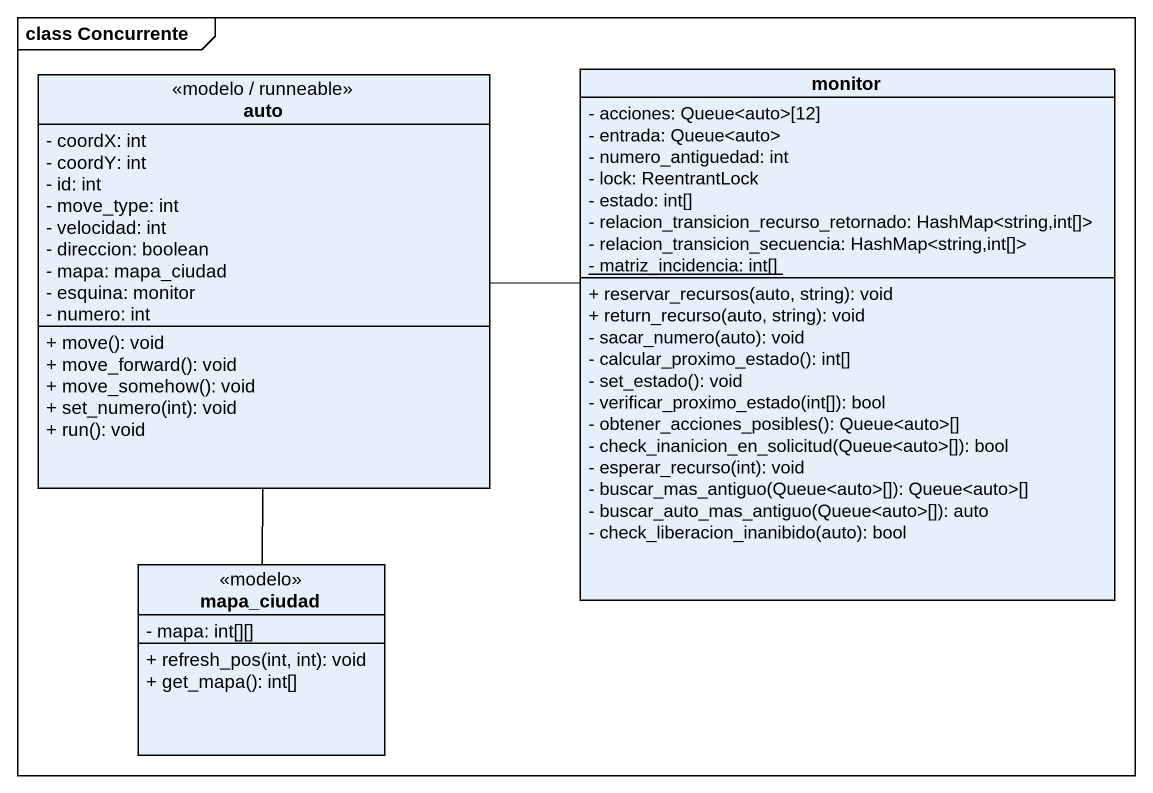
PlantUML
@startuml
mainframe class Concurrente
hide circle
hide empty members
skinparam classAttributeIconSize 0
class auto <<modelo / runneable>> {
  - coordX: int
  - coordY: int
  - id: int
  - move_type: int
  - velocidad: int
  - direccion: boolean
  - mapa: mapa_ciudad
  - esquina: monitor
  - numero: int
  + move(): void
  + move_forward(): void
  + move_somehow(): void
  + set_numero(int): void
  + run(): void
}
class monitor {
  - acciones: Queue<auto>[12]
  - entrada: Queue<auto>
  - numero_antiguedad: int
  - lock: ReentrantLock
  - estado: int[]
  - relacion_transicion_recurso_retornado: HashMap<string,int[]>
  - relacion_transicion_secuencia: HashMap<string,int[]>
  {static} - matriz_incidencia: int[]
  + reservar_recursos(auto, string): void
  + return_recurso(auto, string): void
  - sacar_numero(auto): void
  - calcular_proximo_estado(): int[]
  - set_estado(): void
  - verificar_proximo_estado(int[]): bool
  - obtener_acciones_posibles(): Queue<auto>[]
  - check_inanicion_en_solicitud(Queue<auto>[]): bool
  - esperar_recurso(int): void
  - buscar_mas_antiguo(Queue<auto>[]): Queue<auto>[]
  - buscar_auto_mas_antiguo(Queue<auto>[]): auto
  - check_liberacion_inanibido(auto): bool
}
class mapa_ciudad <<modelo>> {
  - mapa: int[][]
  + refresh_pos(int, int): void
  + get_mapa(): int[]
}
auto -right- monitor
auto -- mapa_ciudad
@enduml
